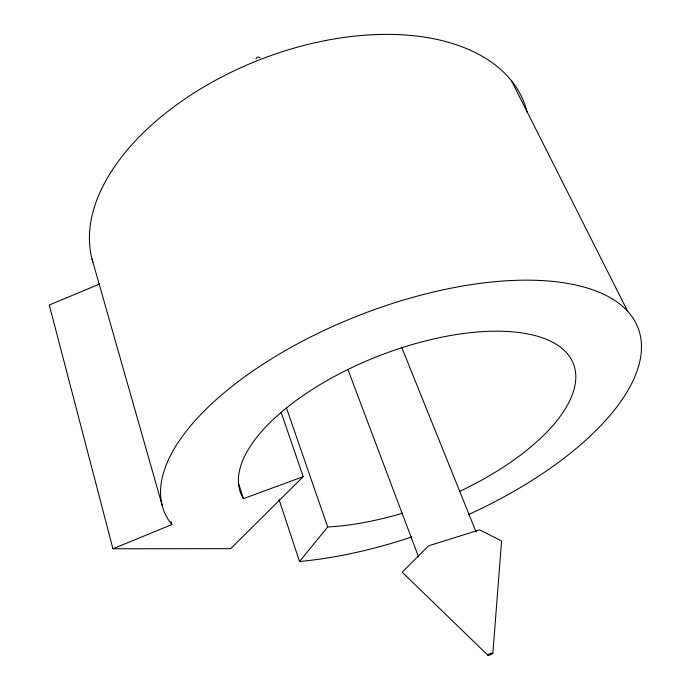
<?xml version="1.0" encoding="UTF-8"?>
<svg xmlns="http://www.w3.org/2000/svg" width="690" height="690" viewBox="0 0 690 690"><rect width="100%" height="100%" fill="white"/><g stroke="black" fill="none" stroke-linecap="round" stroke-linejoin="round"><path stroke-width="1.03" d="M492.841 653.447L501.578 540.934L479.602 529.886L428.602 545.816L402.184 572.174L487.752 655.112L488.874 655.5L492.841 653.447L491.72 653.059L489.175 653.896L487.752 655.112M255.964 59.004L256.861 57.503L258.905 56.985L260.044 57.977M278.95 499.284L299.538 561.496L327.672 526.988A179.943 78.358 -21.4 0 0 402.658 513.17M281.158 412.439L303.212 476.652L230.65 548.671L112.944 548.757L49.275 305.014L99.636 283.995M112.944 548.757L171.853 524.581A253.446 111.478 -21.3 0 1 265.615 362.543A253.446 111.478 -21.3 0 1 551.948 281.33A258.785 113.6 -21.3 0 1 636.861 371.565A258.785 113.6 -21.3 0 1 468.545 514.559M238.507 483.267L243.389 498.646L303.212 476.652M511.445 80.721L627.693 311.354M401.692 347.286L476.117 532.059M347.933 369.581L418.545 556.89M286.445 407.937L327.672 526.988M170.973 521.476L171.853 524.581M92.029 259.052L162.141 505.227M527.16 112.358A234.221 136.551 -21.2 0 0 436.209 39.278A229.356 133.964 -21.3 0 0 191.501 94.573A229.356 133.964 -21.3 0 0 92.883 262.079M411.602 536.993A258.785 113.6 -21.3 0 1 299.538 561.496M243.389 498.646A178.236 77.677 -21.4 0 1 311.44 389.997A178.236 77.677 -21.4 0 1 503.45 331.312A179.943 78.358 -21.4 0 1 574.002 389.531A179.943 78.358 -21.4 0 1 459.35 491.504"/></g></svg>
